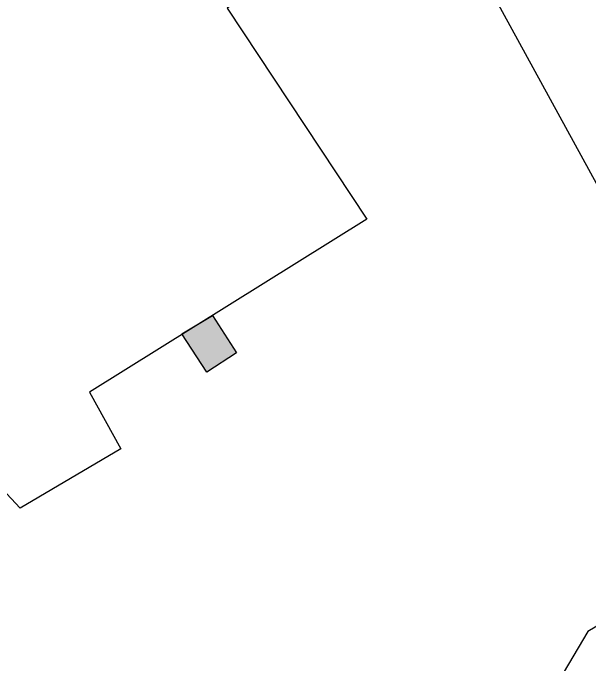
# Model space of a CAD drawing. Header units: millimetres. Extents: x 585668 to 596421, y 1344570 to 1349375.
# Drawn here: x 594518.8 to 594891.3, y 1348116.3 to 1348537 of the extents above; entities that cross this region are included whole.
import ezdxf

# ---------------------------------------------------------------- set-up
doc = ezdxf.new("R2010")
doc.units = ezdxf.units.MM
doc.layers.add('2', color=7, linetype='Continuous')

msp = doc.modelspace()

# ---------------------------------------------------------------- hatches: boundary and pattern name
at = {"lineweight": 30, "true_color": 0x636466}
h = msp.add_hatch(color=251, dxfattribs=at)
h.dxf.hatch_style = 1
h.paths.add_polyline_path([(594663.092, 1348317.77), (594647.565, 1348341.77), (594627.993, 1348329.547), (594643.845, 1348305.225)])

# ---------------------------------------------------------------- linework, layer by layer
at = {"color": 7, "lineweight": 30}
msp.add_lwpolyline([(594627.759, 1348329.906), (594647.565, 1348341.77), (594663.092, 1348317.77), (594643.845, 1348305.225)], close=True, dxfattribs=at)
at = {"layer": '2', "color": 1, "linetype": 'Continuous'}
msp.add_line((594821.585, 1348561.883), (594916.133, 1348388.931), dxfattribs=at)
for points in [[(594729.116, 1348851.975), (594755.168, 1348839.06), (594863.445, 1348689.637), (594657.163, 1348540.201), (594747.262, 1348404.036), (594568.282, 1348292.255), (594588.48, 1348255.901), (594523.327, 1348217.562), (594467.567, 1348277.139)], [(594950.902, 1348173.89), (594890.043, 1348137.887), (594842.852, 1348058.341), (594821.703, 1348015.421), (594803.062, 1347999.966), (594786.4, 1347989.615), (594771.769, 1347979.541)]]:
    msp.add_lwpolyline(points, dxfattribs=at)

doc.saveas('drawing.dxf')
